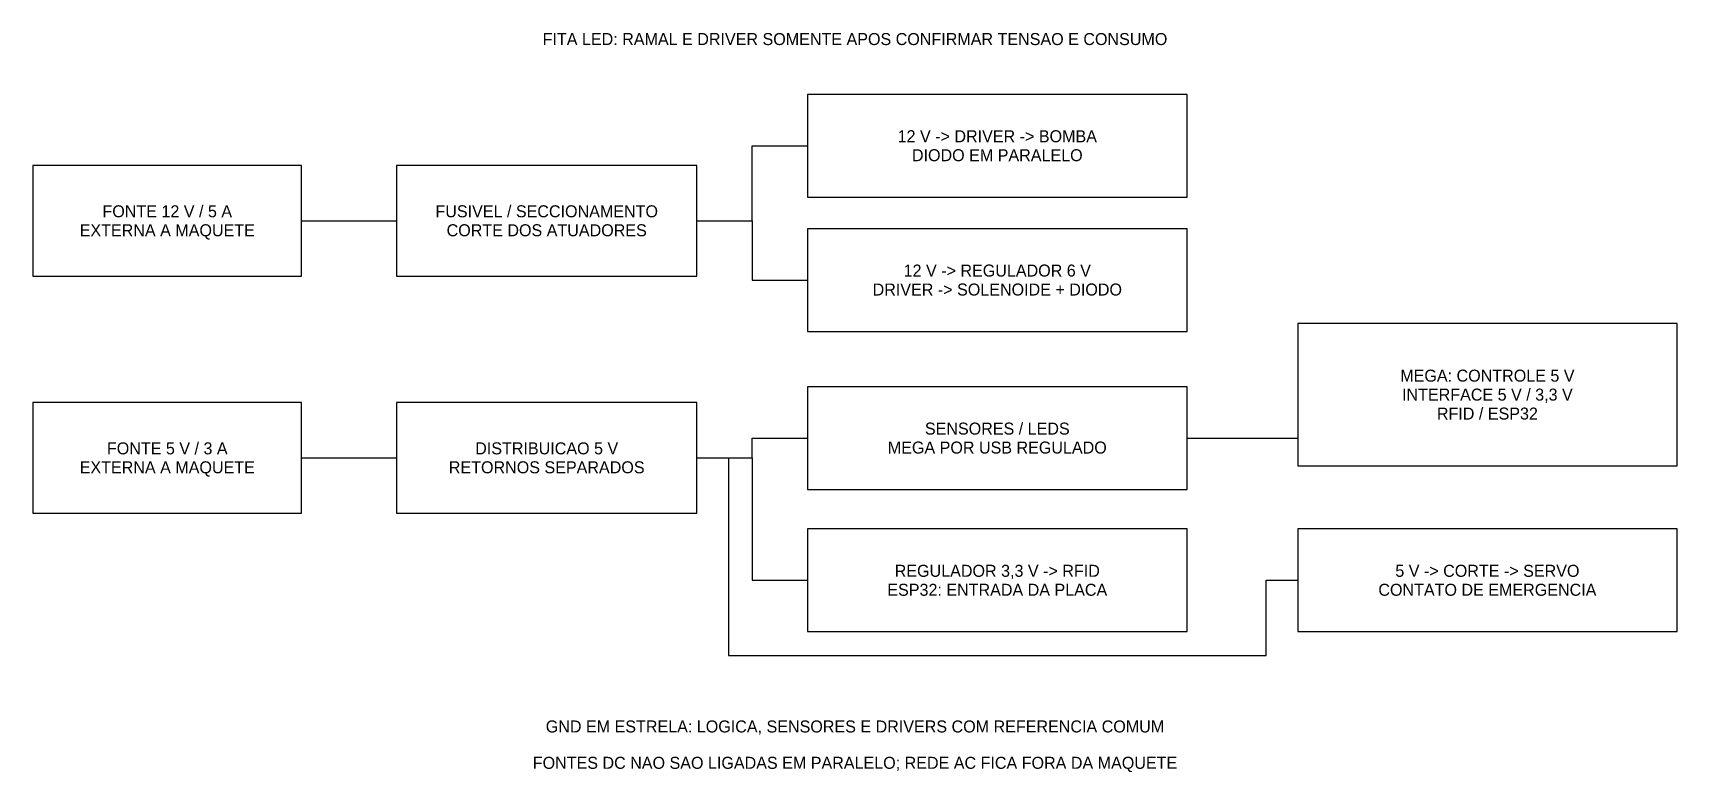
# Model space of a CAD drawing. Header units: millimetres. Extents: x 0 to 1040, y -54 to 414.
import ezdxf
from ezdxf.enums import TextEntityAlignment as Align

# ---------------------------------------------------------------- set-up
doc = ezdxf.new("R2010")
doc.units = ezdxf.units.MM
for name, color, linetype in [('POTENCIA', 8, 'Continuous'), ('SINAIS', 8, 'Continuous'), ('SISTEMAS', 8, 'Continuous'), ('TEXTO', 8, 'Continuous')]:
    doc.layers.add(name, color=color, linetype=linetype)

msp = doc.modelspace()

# ---------------------------------------------------------------- linework, layer by layer
at = {"layer": 'POTENCIA'}
for p, q in [((455, 295), (455, 342.5)), ((455, 342.5), (490, 342.5)), ((170, 295), (230, 295)), ((420, 295), (455, 295)), ((420, 295), (455, 295)), ((455, 295), (455, 257.5)), ((455, 257.5), (490, 257.5)), ((455, 145), (455, 157.5)), ((455, 157.5), (490, 157.5)), ((170, 145), (230, 145)), ((420, 145), (455, 145)), ((420, 145), (455, 145)), ((420, 145), (440, 145)), ((440, 145), (440, 20)), ((455, 145), (455, 67.5)), ((455, 67.5), (490, 67.5)), ((780, 20), (780, 67.5)), ((780, 67.5), (800, 67.5)), ((440, 20), (780, 20))]:
    msp.add_line(p, q, dxfattribs=at)
at = {"layer": 'SINAIS'}
msp.add_line((730, 157.5), (800, 157.5), dxfattribs=at)
at = {"layer": 'SISTEMAS'}
for points in [[(490, 310), (730, 310), (730, 375), (490, 375)], [(0, 260), (170, 260), (170, 330), (0, 330)], [(230, 260), (420, 260), (420, 330), (230, 330)], [(490, 225), (730, 225), (730, 290), (490, 290)], [(800, 140), (1040, 140), (1040, 230), (800, 230)], [(490, 125), (730, 125), (730, 190), (490, 190)], [(0, 110), (170, 110), (170, 180), (0, 180)], [(230, 110), (420, 110), (420, 180), (230, 180)], [(490, 35), (730, 35), (730, 100), (490, 100)], [(800, 35), (1040, 35), (1040, 100), (800, 100)]]:
    msp.add_lwpolyline(points, close=True, dxfattribs=at)

# ---------------------------------------------------------------- texts
at = {"layer": 'TEXTO'}
for s, p in [('FITA LED: RAMAL E DRIVER SOMENTE APOS CONFIRMAR TENSAO E CONSUMO', (520, 410)), ('12 V -> DRIVER -> BOMBA', (610, 348.5)), ('DIODO EM PARALELO', (610, 336.5)), ('FONTE 12 V / 5 A', (85, 301)), ('FUSIVEL / SECCIONAMENTO', (325, 301)), ('EXTERNA A MAQUETE', (85, 289)), ('CORTE DOS ATUADORES', (325, 289)), ('12 V -> REGULADOR 6 V', (610, 263.5)), ('DRIVER -> SOLENOIDE + DIODO', (610, 251.5)), ('MEGA: CONTROLE 5 V', (920, 197)), ('INTERFACE 5 V / 3,3 V', (920, 185)), ('RFID / ESP32', (920, 173)), ('SENSORES / LEDS', (610, 163.5)), ('FONTE 5 V / 3 A', (85, 151)), ('DISTRIBUICAO 5 V', (325, 151)), ('MEGA POR USB REGULADO', (610, 151.5)), ('EXTERNA A MAQUETE', (85, 139)), ('RETORNOS SEPARADOS', (325, 139)), ('REGULADOR 3,3 V -> RFID', (610, 73.5)), ('5 V -> CORTE -> SERVO', (920, 73.5)), ('ESP32: ENTRADA DA PLACA', (610, 61.5)), ('CONTATO DE EMERGENCIA', (920, 61.5)), ('GND EM ESTRELA: LOGICA, SENSORES E DRIVERS COM REFERENCIA COMUM', (520, -25)), ('FONTES DC NAO SAO LIGADAS EM PARALELO; REDE AC FICA FORA DA MAQUETE', (520, -48))]:
    msp.add_text(s, height=7.608, dxfattribs=at).set_placement(p, align=Align.MIDDLE_CENTER)

doc.saveas('drawing.dxf')
